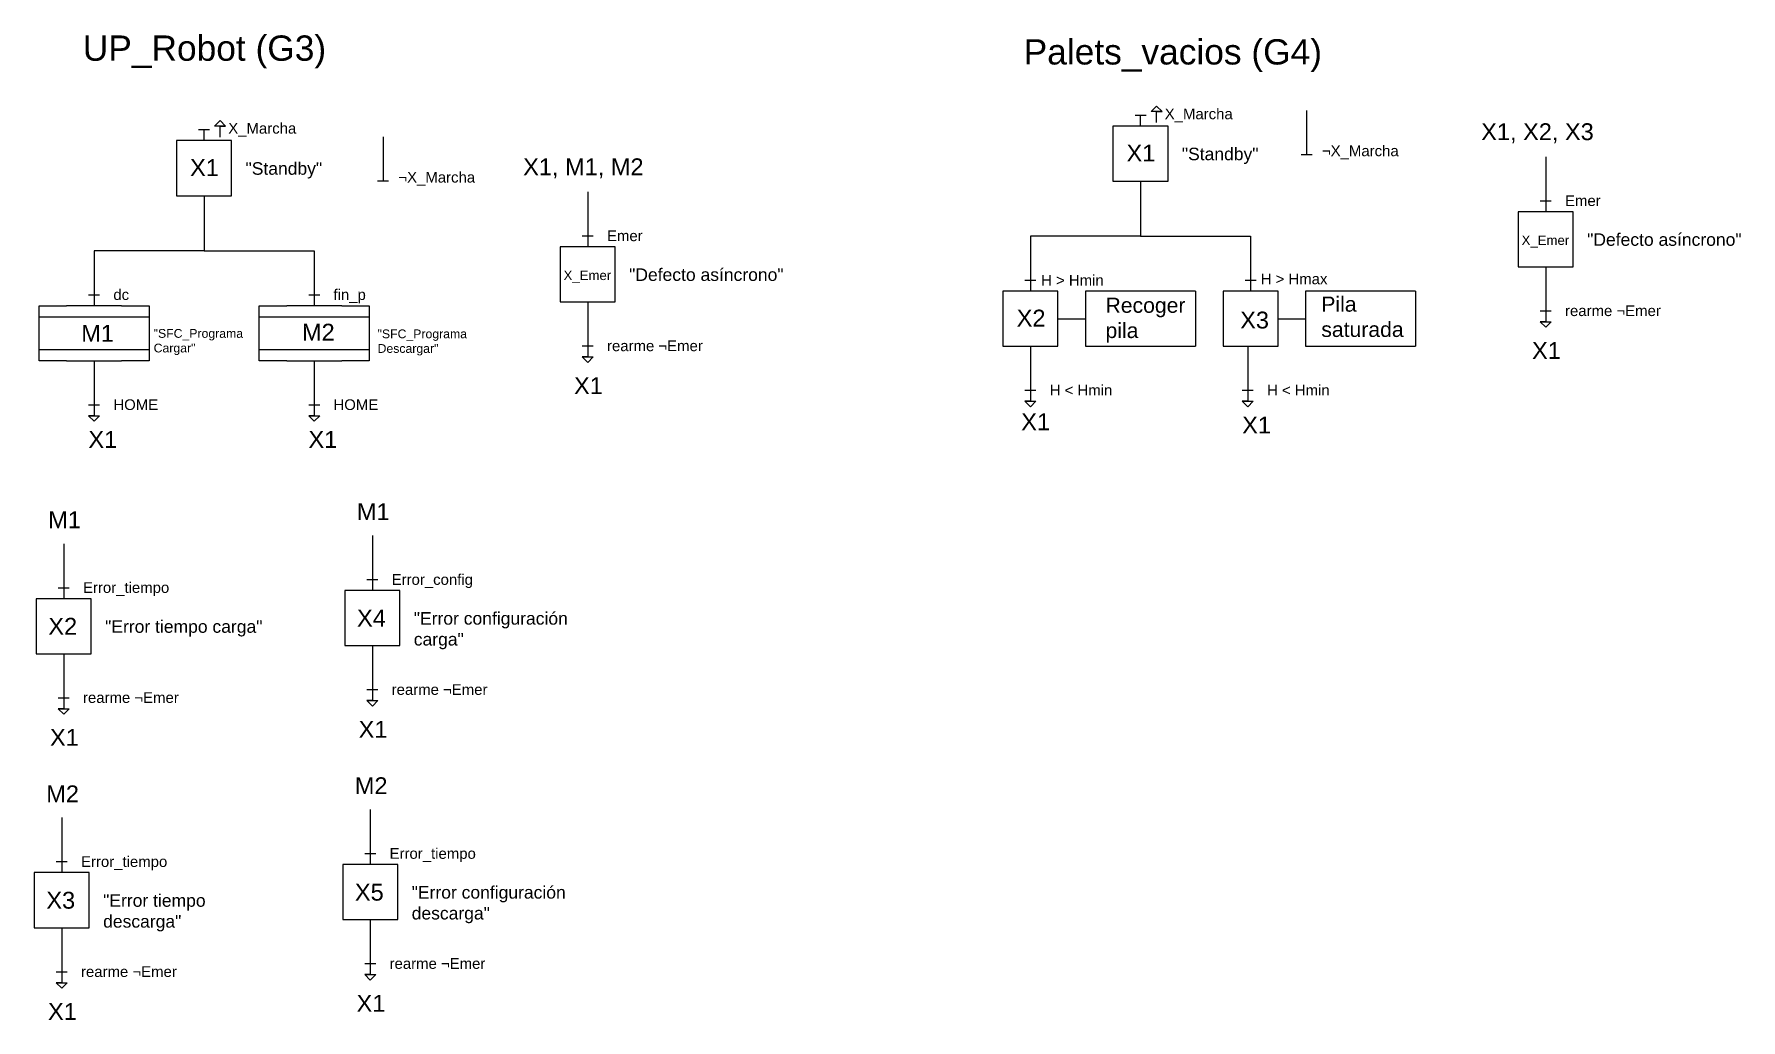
# Model space of a CAD drawing. Header units: millimetres. Extents: x -14297 to 27973, y -19860 to 17801.
# Drawn here: x 12463 to 27973, y -10154 to -1195 of the extents above; entities that cross this region are included whole.
import ezdxf

# ---------------------------------------------------------------- set-up
doc = ezdxf.new("R2010")
doc.units = ezdxf.units.MM
doc.styles.get("Standard").update_dxf_attribs({"font": 'arial.ttf'})

msp = doc.modelspace()

# ---------------------------------------------------------------- linework, layer by layer
for p, q in [((22613, -1899), (22663, -1849)), ((22713, -1899), (22663, -1849)), ((14103, -2030), (14153, -1980)), ((14203, -2030), (14153, -1980)), ((22467, -1931), (22567, -1931)), ((22517, -2031), (22517, -1931)), ((22713, -1899), (22613, -1899)), ((22663, -1999), (22663, -1899)), ((22663, -1899), (22713, -1899)), ((24027, -1889), (24027, -2289)), ((13757, -2163), (13757, -2663)), ((14257, -2163), (13757, -2163)), ((13957, -2063), (14057, -2063)), ((14007, -2163), (14007, -2063)), ((14203, -2030), (14103, -2030)), ((14153, -2130), (14153, -2030)), ((14153, -2030), (14203, -2030)), ((14257, -2663), (14257, -2163)), ((15634, -2128), (15634, -2528)), ((22267, -2031), (22267, -2531)), ((22767, -2031), (22267, -2031)), ((22767, -2531), (22767, -2031)), ((23977, -2289), (24077, -2289)), ((26200, -2309), (26200, -2809)), ((15584, -2528), (15684, -2528)), ((17494, -2628), (17494, -3128)), ((22267, -2531), (22767, -2531)), ((22517, -2531), (22517, -3031)), ((13757, -2663), (14257, -2663)), ((14008, -2663), (14008, -3163)), ((26150, -2709), (26250, -2709)), ((25950, -2809), (25950, -3309)), ((26450, -2809), (25950, -2809)), ((26450, -3309), (26450, -2809)), ((17444, -3028), (17544, -3028)), ((22517, -3031), (21517, -3031)), ((21517, -3031), (21517, -3531)), ((22517, -3031), (22417, -3031)), ((22517, -3031), (23517, -3031)), ((23517, -3031), (23517, -3531)), ((14008, -3163), (13008, -3163)), ((13008, -3163), (13008, -3663)), ((14008, -3163), (15008, -3163)), ((15008, -3163), (15008, -3663)), ((17244, -3128), (17244, -3628)), ((17744, -3128), (17244, -3128)), ((17744, -3628), (17744, -3128)), ((25950, -3309), (26450, -3309)), ((26200, -3309), (26200, -3809)), ((12958, -3563), (13058, -3563)), ((14958, -3563), (15058, -3563)), ((21267, -3531), (21267, -4031)), ((21767, -3531), (21267, -3531)), ((21467, -3431), (21567, -3431)), ((21767, -4031), (21767, -3531)), ((22017, -3531), (22017, -4031)), ((23017, -3531), (22017, -3531)), ((23017, -3531), (23017, -4031)), ((23267, -3531), (23267, -4031)), ((23767, -3531), (23267, -3531)), ((23467, -3431), (23567, -3431)), ((23767, -4031), (23767, -3531)), ((24017, -3531), (24017, -4031)), ((25017, -3531), (24017, -3531)), ((25017, -3531), (25017, -4031)), ((12508, -4163), (12508, -3663)), ((12508, -3663), (12758, -3663)), ((13258, -3663), (12758, -3663)), ((13258, -3663), (13508, -3663)), ((13508, -3663), (13508, -4163)), ((14508, -4163), (14508, -3663)), ((14508, -3663), (14758, -3663)), ((15258, -3663), (14758, -3663)), ((15258, -3663), (15508, -3663)), ((15508, -3663), (15508, -4163)), ((17244, -3628), (17744, -3628)), ((17494, -3628), (17494, -4128)), ((26150, -3709), (26250, -3709)), ((12508, -3763), (13508, -3763)), ((14508, -3763), (15508, -3763)), ((21767, -3781), (22017, -3781)), ((23767, -3781), (24017, -3781)), ((26200, -3809), (26150, -3809)), ((26150, -3809), (26250, -3809)), ((26150, -3809), (26200, -3859)), ((26250, -3809), (26200, -3859)), ((17444, -4028), (17544, -4028)), ((21267, -4031), (21767, -4031)), ((21517, -4031), (21517, -4531)), ((22017, -4031), (23017, -4031)), ((23267, -4031), (23767, -4031)), ((23492, -4031), (23492, -4531)), ((24017, -4031), (25017, -4031)), ((13508, -4063), (12508, -4063)), ((12758, -4163), (12508, -4163)), ((12758, -4163), (13258, -4163)), ((13008, -4163), (13008, -4663)), ((13508, -4163), (13258, -4163)), ((15508, -4063), (14508, -4063)), ((14758, -4163), (14508, -4163)), ((14758, -4163), (15258, -4163)), ((15008, -4163), (15008, -4663)), ((15508, -4163), (15258, -4163)), ((17494, -4128), (17444, -4128)), ((17444, -4128), (17544, -4128)), ((17444, -4128), (17494, -4178)), ((17544, -4128), (17494, -4178)), ((21467, -4431), (21567, -4431)), ((23442, -4431), (23542, -4431)), ((12958, -4563), (13058, -4563)), ((14958, -4563), (15058, -4563)), ((21517, -4531), (21467, -4531)), ((21467, -4531), (21567, -4531)), ((21467, -4531), (21517, -4581)), ((21567, -4531), (21517, -4581)), ((23492, -4531), (23442, -4531)), ((23442, -4531), (23542, -4531)), ((23442, -4531), (23492, -4581)), ((23542, -4531), (23492, -4581)), ((13008, -4663), (12958, -4663)), ((12958, -4663), (13058, -4663)), ((12958, -4663), (13008, -4713)), ((13058, -4663), (13008, -4713)), ((15008, -4663), (14958, -4663)), ((14958, -4663), (15058, -4663)), ((14958, -4663), (15008, -4713)), ((15058, -4663), (15008, -4713)), ((12732, -5826), (12732, -6326)), ((15537, -5752), (15537, -6252)), ((15487, -6152), (15587, -6152)), ((12482, -6326), (12482, -6826)), ((12982, -6326), (12482, -6326)), ((12682, -6226), (12782, -6226)), ((12982, -6826), (12982, -6326)), ((15286, -6252), (15286, -6752)), ((15786, -6252), (15286, -6252)), ((15786, -6752), (15786, -6252)), ((15286, -6752), (15786, -6752)), ((15537, -6752), (15537, -7252)), ((12482, -6826), (12982, -6826)), ((12732, -6826), (12732, -7326)), ((12682, -7226), (12782, -7226)), ((15487, -7152), (15587, -7152)), ((15537, -7252), (15487, -7252)), ((15487, -7252), (15587, -7252)), ((15487, -7252), (15537, -7302)), ((15587, -7252), (15537, -7302)), ((12732, -7326), (12682, -7326)), ((12682, -7326), (12782, -7326)), ((12682, -7326), (12732, -7376)), ((12782, -7326), (12732, -7376)), ((12714, -8316), (12714, -8816)), ((15518, -8243), (15518, -8743)), ((15468, -8643), (15568, -8643)), ((12463, -8816), (12463, -9316)), ((12963, -8816), (12463, -8816)), ((12664, -8716), (12764, -8716)), ((12963, -9316), (12963, -8816)), ((15267, -8743), (15267, -9243)), ((15767, -8743), (15267, -8743)), ((15767, -9243), (15767, -8743)), ((15267, -9243), (15767, -9243)), ((15518, -9243), (15518, -9743)), ((12463, -9316), (12963, -9316)), ((12714, -9316), (12714, -9816)), ((12664, -9716), (12764, -9716)), ((15468, -9643), (15568, -9643)), ((15518, -9743), (15468, -9743)), ((15468, -9743), (15568, -9743)), ((15468, -9743), (15518, -9793)), ((15568, -9743), (15518, -9793)), ((12714, -9816), (12664, -9816)), ((12664, -9816), (12764, -9816)), ((12664, -9816), (12714, -9866)), ((12764, -9816), (12714, -9866))]:
    msp.add_line(p, q)

# ---------------------------------------------------------------- texts
at = {"attachment_point": 1}
for s, width, gutter_width, heights, insert, char_height in [('UP_Robot (G3)', 2339.69, 1149, [0], (12905, -1207), 229.77), ('Palets_vacios (G4)', 2795.77, 1149, [0], (21455, -1241), 229.77), ('X_Marcha', 745.17, 485, [0], (14227, -2002), 97.1), ('X_Marcha', 745.17, 485, [0], (22737, -1871), 97.1), ('X1, X2, X3', 1295.43, 766, [0], (25613, -2005), 153.2), ('X1, M1, M2', 1295.43, 766, [0], (16907, -2324), 153.2), ('X1', 783.97, 766, [0], (22390, -2199), 153.2), ('"Standby"', 582.61, 569, [0], (22893, -2227), 113.8), ('¬X_Marcha', 745.17, 485, [0], (24166, -2207), 97.1), ('X1', 783.97, 766, [0], (13880, -2331), 153.2), ('"Standby"', 582.61, 569, [0], (14384, -2359), 113.8), ('¬X_Marcha', 745.17, 485, [0], (15773, -2447), 97.1), ('Emer', 496.88, 485, [0], (26375, -2660), 97.1), ('Emer', 496.88, 485, [0], (17669, -2979), 97.1), ('X_Emer', 439.03, 429, [0], (25980, -3025), 85.8), ('"Defecto asíncrono"', 1466.71, 569, [0], (26576, -3005), 113.84), ('X_Emer', 439.03, 429, [0], (17274, -3344), 85.8), ('"Defecto asíncrono"', 1466.71, 569, [0], (17870, -3324), 113.84), ('H > Hmin', 621.9, 485, [0], (21614, -3383), 97.1), ('H > Hmax', 662.6, 485, [0], (23609, -3371), 97.1), ('dc', 684.04, 485, [0], (13183, -3514), 97.1), ('fin_p', 684.04, 485, [0], (15183, -3514), 97.1), ('X2', 783.97, 766, [0], (21392, -3699), 153.2), ('Recoger pila', 704.44, 688, [0], (22199, -3590), 137.64), ('X3', 783.97, 766, [0], (23423, -3717), 153.2), ('Pila saturada', 704.44, 688, [0], (24160, -3580), 137.64), ('rearme ¬Emer', 918.63, 485, [126], (26375, -3660), 97.09), ('M1', 783.97, 766, [0], (12891, -3837), 153.2), ('"SFC_Programa\\PCargar"', 794.58, 398, [0], (13549, -3875), 79.69), ('M2', 783.97, 766, [0], (14897, -3827), 153.2), ('"SFC_Programa\\PDescargar"', 794.58, 398, [0], (15584, -3879), 79.69), ('rearme ¬Emer', 918.63, 485, [126], (17669, -3979), 97.09), ('X1', 783.97, 766, [0], (26075, -3994), 153.2), ('X1', 783.97, 766, [0], (17369, -4313), 153.2), ('H < Hmin', 560.79, 485, [0], (21692, -4382), 97.1), ('H < Hmin', 684.04, 485, [0], (23667, -4382), 97.1), ('HOME', 684.04, 485, [0], (13183, -4514), 97.1), ('HOME', 684.04, 485, [0], (15183, -4514), 97.1), ('X1', 783.97, 766, [0], (21433, -4642), 153.2), ('X1', 783.97, 766, [0], (12956, -4802), 153.2), ('X1', 783.97, 766, [0], (14956, -4802), 153.2), ('X1', 783.97, 766, [0], (23441, -4671), 153.2), ('M1', 359.92, 766, [0], (12591, -5532), 153.2), ('M1', 359.92, 766, [0], (15396, -5459), 153.2), ('Error_tiempo', 496.88, 485, [0], (12907, -6176), 97.09), ('Error_config', 496.88, 485, [0], (15712, -6103), 97.09), ('X2', 783.97, 766, [0], (12592, -6500), 153.2), ('X4', 783.97, 766, [0], (15397, -6426), 153.2), ('"Error configuración carga"', 1466.71, 569, [0], (15913, -6448), 113.84), ('"Error tiempo carga"', 1466.71, 569, [0], (13108, -6522), 113.84), ('rearme ¬Emer', 918.63, 485, [126], (15712, -7103), 97.09), ('rearme ¬Emer', 918.63, 485, [126], (12907, -7176), 97.09), ('X1', 783.97, 766, [0], (15412, -7437), 153.2), ('X1', 783.97, 766, [0], (12607, -7510), 153.2), ('M2', 359.92, 766, [0], (12573, -8023), 153.2), ('M2', 359.92, 766, [0], (15377, -7949), 153.2), ('Error_tiempo', 496.88, 485, [0], (12889, -8667), 97.09), ('Error_tiempo', 496.88, 485, [0], (15693, -8593), 97.09), ('X3', 783.97, 766, [0], (12574, -8990), 153.2), ('X5', 783.97, 766, [0], (15378, -8917), 153.2), ('"Error configuración descarga"', 1466.71, 569, [0], (15894, -8938), 113.84), ('"Error tiempo descarga"', 1466.71, 569, [0], (13090, -9012), 113.84), ('rearme ¬Emer', 918.63, 485, [126], (15693, -9593), 97.09), ('rearme ¬Emer', 918.63, 485, [126], (12889, -9667), 97.09), ('X1', 783.97, 766, [0], (12589, -10001), 153.2), ('X1', 783.97, 766, [0], (15393, -9927), 153.2)]:
    msp.add_mtext_dynamic_manual_height_columns(s, width=width, gutter_width=gutter_width, heights=heights, dxfattribs=dict(at, insert=insert, char_height=char_height))

doc.saveas('drawing.dxf')
